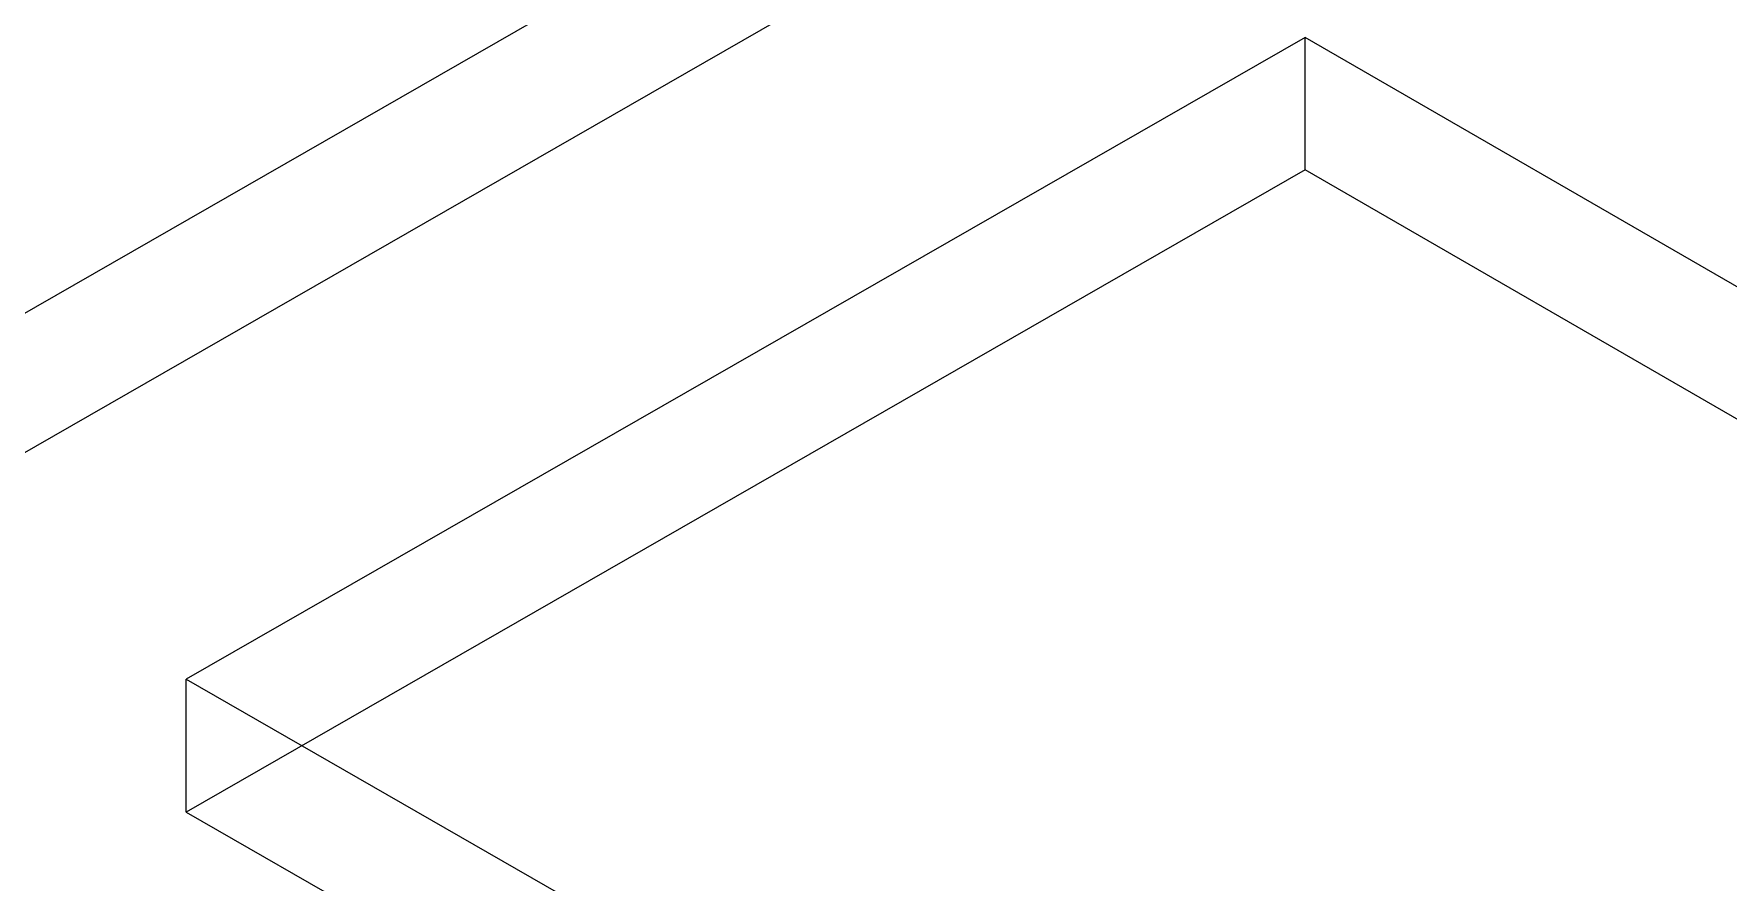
# Model space of a CAD drawing. Header units: millimetres. Extents: x 0 to 2112, y 8 to 1252.
# Drawn here: x 1140.5 to 1204.4, y 711.7 to 743.7 of the extents above; entities that cross this region are included whole.
import ezdxf

# ---------------------------------------------------------------- set-up
doc = ezdxf.new("R2010")
doc.units = ezdxf.units.MM
doc.layers.get('0').update_dxf_attribs({"linetype": 'CONTINUOUS'})

msp = doc.modelspace()

# ---------------------------------------------------------------- linework, layer by layer
at = {"color": 9}
for p, q in [((1131.17, 728.006), (1173.41, 752.253)), ((1131.17, 728.006), (1173.41, 752.253)), ((1131.17, 722.746), (1173.41, 746.989)), ((1131.17, 722.746), (1173.41, 746.989)), ((1188.45, 743.546), (1146.22, 719.328)), ((1188.45, 743.546), (1146.22, 719.328)), ((1230.41, 719.328), (1188.45, 743.546)), ((1188.45, 738.558), (1188.45, 743.546)), ((1230.41, 719.328), (1188.45, 743.546)), ((1188.45, 738.558), (1188.45, 743.546)), ((1188.45, 738.558), (1146.22, 714.315)), ((1188.45, 738.558), (1146.22, 714.315)), ((1230.41, 714.315), (1188.45, 738.558)), ((1230.41, 714.315), (1188.45, 738.558)), ((1146.22, 719.328), (1188.45, 695.082)), ((1146.22, 714.315), (1146.22, 719.328)), ((1146.22, 719.328), (1188.45, 695.082)), ((1146.22, 714.315), (1146.22, 719.328)), ((1146.22, 714.315), (1188.45, 690.069)), ((1146.22, 714.315), (1188.45, 690.069))]:
    msp.add_line(p, q, dxfattribs=at)

doc.saveas('drawing.dxf')
